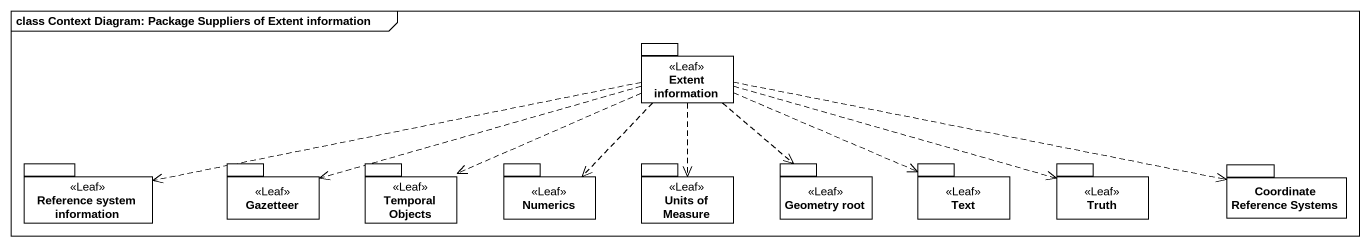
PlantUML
@startuml
mainframe class Context Diagram: Package Suppliers of Extent information
package "Extent information" as Extent_information <<Leaf>> {
}
package "Reference system information" as Reference_system_information <<Leaf>> {
}
package Gazetteer <<Leaf>> {
}
package "Temporal Objects" as Temporal_Objects <<Leaf>> {
}
package Numerics <<Leaf>> {
}
package "Units of Measure" as Units_of_Measure <<Leaf>> {
}
package "Geometry root" as Geometry_root <<Leaf>> {
}
package Text <<Leaf>> {
}
package Truth <<Leaf>> {
}
package "Coordinate Reference Systems" as Coordinate_Reference_Systems {
}
Extent_information .left.> Reference_system_information
Extent_information .left.> Gazetteer
Extent_information .left.> Temporal_Objects
Extent_information ..> Numerics
Extent_information ..> Units_of_Measure
Extent_information ..> Geometry_root
Extent_information .right.> Text
Extent_information .right.> Truth
Extent_information .right.> Coordinate_Reference_Systems
@enduml
